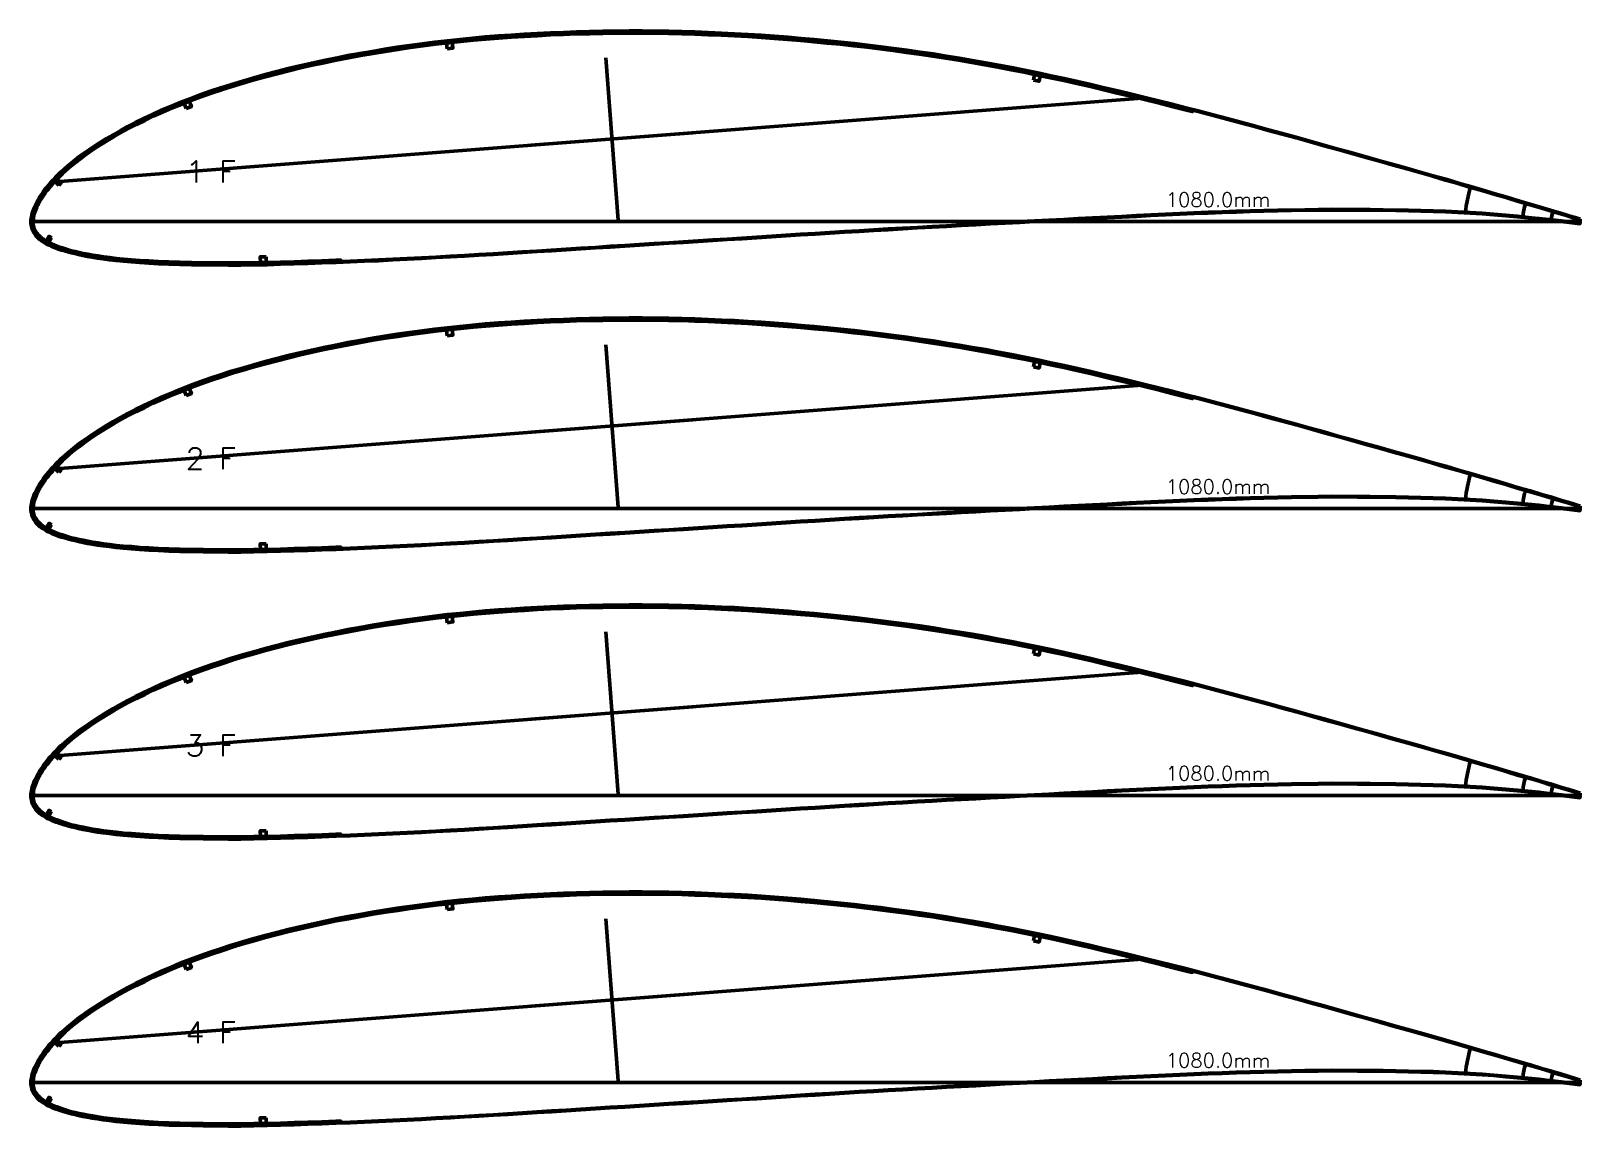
# Model space of a CAD drawing. Header units: metres. Extents: x -405 to 675, y -15418 to 133.
# Drawn here: x -405 to 675, y -630 to 133 of the extents above; entities that cross this region are included whole.
import ezdxf
from ezdxf.enums import TextEntityAlignment as Align

# ---------------------------------------------------------------- set-up
doc = ezdxf.new("R2010")
doc.units = ezdxf.units.M
for name, color, linetype, lineweight in [('FoilLayer', 7, 'Continuous', 50), ('RefFoilLayer', 7, 'Continuous', 50), ('StringerLayer', 7, 'Continuous', 50), ('SubLayer', 7, 'Continuous', 50), ('TextLayer', 7, 'Continuous', 50)]:
    doc.layers.add(name, color=color, linetype=linetype, lineweight=lineweight)
doc.styles.add('MSゴシック', font='romans')

msp = doc.modelspace()

# ---------------------------------------------------------------- linework, layer by layer
at = {"layer": 'FoilLayer'}
for points in [[(674.9, 1.2), (671.6, 2.2), (666.3, 3.9), (660.5, 5.6), (654.2, 7.5), (647.4, 9.6), (640, 11.7), (632.2, 14), (624.1, 16.5), (615.7, 18.9), (607.2, 21.4), (598.7, 23.8), (590.1, 26.4), (581.3, 28.9), (572.4, 31.5), (563.4, 34.1), (554.2, 36.6), (544.8, 39.3), (535.3, 42), (525.7, 44.7), (516, 47.4), (506.2, 50.1), (496.5, 52.8), (486.8, 55.5), (477, 58.2), (467.3, 60.9), (457.6, 63.5), (448, 66.2), (438.4, 68.8), (428.8, 71.3), (419.2, 73.9), (409.6, 76.4), (404.9, 77.6), (404.6, 76.6), (399.8, 77.8), (390.3, 80.2), (380.8, 82.6), (371.3, 85), (361.9, 87.3), (352.4, 89.5), (342.9, 91.8), (333.6, 94), (324.2, 96.1), (315, 98.2), (305.8, 100.2), (296.6, 102.1), (287.5, 104), (278.3, 105.8), (269.2, 107.5), (260.1, 109.2), (251, 110.8), (241.9, 112.4), (232.8, 113.8), (223.7, 115.3), (214.5, 116.6), (205.4, 117.9), (196.2, 119.2), (187.1, 120.3), (177.9, 121.4), (168.7, 122.5), (159.5, 123.5), (150.2, 124.4), (141, 125.3), (131.7, 126.1), (122.5, 126.9), (113.2, 127.6), (104, 128.3), (94.7, 128.9), (85.5, 129.4), (76.3, 129.8), (67.1, 130.2), (57.9, 130.6), (48.7, 130.9), (39.5, 131.1), (30.4, 131.2), (21.2, 131.3), (12, 131.3), (2.9, 131.2), (-6.3, 131.1), (-15.4, 130.9), (-24.6, 130.7), (-33.7, 130.3), (-42.8, 130), (-51.9, 129.5), (-61, 129), (-70, 128.4), (-79, 127.8), (-87.9, 127.1), (-96.8, 126.3), (-105.6, 125.4), (-114.4, 124.5), (-123.2, 123.5), (-131.9, 122.4), (-140.6, 121.2), (-149.3, 119.9), (-158, 118.6), (-166.6, 117.2), (-175.2, 115.7), (-183.7, 114.1), (-192.2, 112.5), (-200.5, 110.7), (-208.9, 108.9), (-217.1, 107.1), (-225.3, 105.1), (-233.4, 103), (-241.4, 100.9), (-249.3, 98.7), (-257.1, 96.5), (-264.7, 94.2), (-272.2, 91.8), (-279.4, 89.4), (-286.6, 86.9), (-293.5, 84.3), (-300.4, 81.6), (-307, 78.9), (-313.4, 76.1), (-319.7, 73.3), (-325.7, 70.4), (-331.5, 67.6), (-337, 64.8), (-342.2, 62), (-347.1, 59.2), (-351.7, 56.5), (-355.9, 53.9), (-360, 51.3), (-363.7, 48.8), (-367.1, 46.4), (-370.3, 44), (-373.3, 41.7), (-376, 39.6), (-378.6, 37.4), (-380.9, 35.4), (-383, 33.4), (-385, 31.5), (-386.8, 29.7), (-388.5, 27.9), (-390.1, 26.1), (-391.5, 24.5), (-392.9, 22.8), (-394.1, 21.3), (-395.2, 19.7), (-396.3, 18.2), (-397.2, 16.8), (-398.1, 15.4), (-398.9, 14), (-399.7, 12.7), (-400.3, 11.4), (-400.9, 10.1), (-401.5, 8.9), (-401.9, 7.6), (-402.4, 6.5), (-402.7, 5.4), (-403, 4.2), (-403.2, 3.1), (-403.3, 2), (-403.5, 1), (-403.5, -0.1), (-403.5, -1), (-403.4, -2), (-403.3, -3), (-403, -4), (-402.7, -5), (-402.3, -5.9), (-401.8, -6.9), (-401.2, -7.8), (-400.5, -8.7), (-399.7, -9.6), (-398.8, -10.5), (-397.9, -11.3), (-396.8, -12.1), (-395.7, -12.9), (-394.5, -13.7), (-393.2, -14.4), (-391.8, -15.1), (-390.3, -15.8), (-388.7, -16.5), (-387, -17.1), (-385.2, -17.8), (-383.2, -18.4), (-381.2, -19.1), (-379, -19.7), (-376.7, -20.4), (-374.2, -21), (-371.5, -21.6), (-368.5, -22.2), (-365.4, -22.8), (-362, -23.4), (-358.4, -24), (-354.4, -24.6), (-350.2, -25.2), (-345.5, -25.7), (-340.5, -26.2), (-335, -26.6), (-329.1, -27.1), (-322.8, -27.5), (-316, -27.9), (-308.8, -28.2), (-301.2, -28.4), (-293.2, -28.6), (-284.9, -28.7), (-276.3, -28.8), (-267.6, -28.9), (-258.7, -28.9), (-249.7, -28.7), (-240.5, -28.6), (-231.1, -28.3), (-221.6, -28), (-212, -27.7), (-202.2, -27.4), (-192.4, -27), (-189.1, -26.9), (-189, -27.9), (-182.4, -27.7), (-172.5, -27.2), (-162.6, -26.8), (-152.7, -26.3), (-142.8, -25.8), (-132.8, -25.3), (-122.7, -24.8), (-112.7, -24.2), (-102.7, -23.7), (-92.7, -23.1), (-82.7, -22.5), (-72.6, -21.8), (-62.4, -21.2), (-52.3, -20.6), (-42.1, -19.9), (-31.9, -19.3), (-21.7, -18.6), (-11.5, -18), (-1.3, -17.3), (9, -16.7), (19.2, -16.1), (29.4, -15.4), (39.6, -14.8), (49.8, -14.1), (60.1, -13.5), (70.3, -12.8), (80.5, -12.2), (90.7, -11.6), (101, -10.9), (111.2, -10.3), (121.4, -9.6), (131.6, -8.9), (141.8, -8.3), (152, -7.7), (162.2, -7), (172.4, -6.4), (182.5, -5.8), (192.7, -5.2), (202.8, -4.6), (213, -4.1), (223.2, -3.5), (233.4, -2.9), (243.6, -2.4), (253.8, -1.8), (264, -1.3), (274.2, -0.7), (284.4, -0.1), (294.6, 0.4), (304.8, 1), (315, 1.5), (325.2, 2), (335.3, 2.6), (345.4, 3.1), (355.6, 3.6), (365.7, 4.1), (375.8, 4.6), (385.9, 5.1), (395.9, 5.5), (405.8, 6), (415.7, 6.4), (425.6, 6.7), (435.3, 7.1), (445, 7.4), (454.6, 7.7), (464.2, 7.9), (473.8, 8), (483.2, 8.2), (492.5, 8.4), (501.6, 8.5), (510.7, 8.4), (519.8, 8.4), (528.8, 8.3), (537.7, 8.2), (546.5, 8), (555.4, 7.8), (564.1, 7.7), (572.7, 7.5), (581.3, 7.1), (589.9, 6.7), (598.5, 6.2), (606.8, 5.8), (615, 5.1), (623.2, 4.4), (631.2, 3.7), (638.9, 2.9), (646.3, 2.2), (653.3, 1.4), (659.8, 0.7), (665.9, 0), (671.5, -0.7), (675, -1.2)], [(674.9, -198.8), (671.6, -197.8), (666.3, -196.1), (660.5, -194.4), (654.2, -192.5), (647.4, -190.4), (640, -188.3), (632.2, -186), (624.1, -183.5), (615.7, -181.1), (607.2, -178.6), (598.7, -176.2), (590.1, -173.6), (581.3, -171.1), (572.4, -168.5), (563.4, -165.9), (554.2, -163.4), (544.8, -160.7), (535.3, -158), (525.7, -155.3), (516, -152.6), (506.2, -149.9), (496.5, -147.2), (486.8, -144.5), (477, -141.8), (467.3, -139.1), (457.6, -136.5), (448, -133.8), (438.4, -131.2), (428.8, -128.7), (419.2, -126.1), (409.6, -123.6), (404.9, -122.4), (404.6, -123.4), (399.8, -122.2), (390.3, -119.8), (380.8, -117.4), (371.3, -115), (361.9, -112.7), (352.4, -110.5), (342.9, -108.2), (333.6, -106), (324.2, -103.9), (315, -101.8), (305.8, -99.8), (296.6, -97.9), (287.5, -96), (278.3, -94.2), (269.2, -92.5), (260.1, -90.8), (251, -89.2), (241.9, -87.6), (232.8, -86.2), (223.7, -84.7), (214.5, -83.4), (205.4, -82.1), (196.2, -80.8), (187.1, -79.7), (177.9, -78.6), (168.7, -77.5), (159.5, -76.5), (150.2, -75.6), (141, -74.7), (131.7, -73.9), (122.5, -73.1), (113.2, -72.4), (104, -71.7), (94.7, -71.1), (85.5, -70.6), (76.3, -70.2), (67.1, -69.8), (57.9, -69.4), (48.7, -69.1), (39.5, -68.9), (30.4, -68.8), (21.2, -68.7), (12, -68.7), (2.9, -68.8), (-6.3, -68.9), (-15.4, -69.1), (-24.6, -69.3), (-33.7, -69.7), (-42.8, -70), (-51.9, -70.5), (-61, -71), (-70, -71.6), (-79, -72.2), (-87.9, -72.9), (-96.8, -73.7), (-105.6, -74.6), (-114.4, -75.5), (-123.2, -76.5), (-131.9, -77.6), (-140.6, -78.8), (-149.3, -80.1), (-158, -81.4), (-166.6, -82.8), (-175.2, -84.3), (-183.7, -85.9), (-192.2, -87.5), (-200.5, -89.3), (-208.9, -91.1), (-217.1, -92.9), (-225.3, -94.9), (-233.4, -97), (-241.4, -99.1), (-249.3, -101.3), (-257.1, -103.5), (-264.7, -105.8), (-272.2, -108.2), (-279.4, -110.6), (-286.6, -113.1), (-293.5, -115.7), (-300.4, -118.4), (-307, -121.1), (-313.4, -123.9), (-319.7, -126.7), (-325.7, -129.6), (-331.5, -132.4), (-337, -135.2), (-342.2, -138), (-347.1, -140.8), (-351.7, -143.5), (-355.9, -146.1), (-360, -148.7), (-363.7, -151.2), (-367.1, -153.6), (-370.3, -156), (-373.3, -158.3), (-376, -160.4), (-378.6, -162.6), (-380.9, -164.6), (-383, -166.6), (-385, -168.5), (-386.8, -170.3), (-388.5, -172.1), (-390.1, -173.9), (-391.5, -175.5), (-392.9, -177.2), (-394.1, -178.7), (-395.2, -180.3), (-396.3, -181.8), (-397.2, -183.2), (-398.1, -184.6), (-398.9, -186), (-399.7, -187.3), (-400.3, -188.6), (-400.9, -189.9), (-401.5, -191.1), (-401.9, -192.4), (-402.4, -193.5), (-402.7, -194.6), (-403, -195.8), (-403.2, -196.9), (-403.3, -198), (-403.5, -199), (-403.5, -200.1), (-403.5, -201), (-403.4, -202), (-403.3, -203), (-403, -204), (-402.7, -205), (-402.3, -205.9), (-401.8, -206.9), (-401.2, -207.8), (-400.5, -208.7), (-399.7, -209.6), (-398.8, -210.5), (-397.9, -211.3), (-396.8, -212.1), (-395.7, -212.9), (-394.5, -213.7), (-393.2, -214.4), (-391.8, -215.1), (-390.3, -215.8), (-388.7, -216.5), (-387, -217.1), (-385.2, -217.8), (-383.2, -218.4), (-381.2, -219.1), (-379, -219.7), (-376.7, -220.4), (-374.2, -221), (-371.5, -221.6), (-368.5, -222.2), (-365.4, -222.8), (-362, -223.4), (-358.4, -224), (-354.4, -224.6), (-350.2, -225.2), (-345.5, -225.7), (-340.5, -226.2), (-335, -226.6), (-329.1, -227.1), (-322.8, -227.5), (-316, -227.9), (-308.8, -228.2), (-301.2, -228.4), (-293.2, -228.6), (-284.9, -228.7), (-276.3, -228.8), (-267.6, -228.9), (-258.7, -228.9), (-249.7, -228.7), (-240.5, -228.6), (-231.1, -228.3), (-221.6, -228), (-212, -227.7), (-202.2, -227.4), (-192.4, -227), (-189.1, -226.9), (-189, -227.9), (-182.4, -227.7), (-172.5, -227.2), (-162.6, -226.8), (-152.7, -226.3), (-142.8, -225.8), (-132.8, -225.3), (-122.7, -224.8), (-112.7, -224.2), (-102.7, -223.7), (-92.7, -223.1), (-82.7, -222.5), (-72.6, -221.8), (-62.4, -221.2), (-52.3, -220.6), (-42.1, -219.9), (-31.9, -219.3), (-21.7, -218.6), (-11.5, -218), (-1.3, -217.3), (9, -216.7), (19.2, -216.1), (29.4, -215.4), (39.6, -214.8), (49.8, -214.1), (60.1, -213.5), (70.3, -212.8), (80.5, -212.2), (90.7, -211.6), (101, -210.9), (111.2, -210.3), (121.4, -209.6), (131.6, -208.9), (141.8, -208.3), (152, -207.7), (162.2, -207), (172.4, -206.4), (182.5, -205.8), (192.7, -205.2), (202.8, -204.6), (213, -204.1), (223.2, -203.5), (233.4, -202.9), (243.6, -202.4), (253.8, -201.8), (264, -201.3), (274.2, -200.7), (284.4, -200.1), (294.6, -199.6), (304.8, -199), (315, -198.5), (325.2, -198), (335.3, -197.4), (345.4, -196.9), (355.6, -196.4), (365.7, -195.9), (375.8, -195.4), (385.9, -194.9), (395.9, -194.5), (405.8, -194), (415.7, -193.6), (425.6, -193.3), (435.3, -192.9), (445, -192.6), (454.6, -192.3), (464.2, -192.1), (473.8, -192), (483.2, -191.8), (492.5, -191.6), (501.6, -191.5), (510.7, -191.6), (519.8, -191.6), (528.8, -191.7), (537.7, -191.8), (546.5, -192), (555.4, -192.2), (564.1, -192.3), (572.7, -192.5), (581.3, -192.9), (589.9, -193.3), (598.5, -193.8), (606.8, -194.2), (615, -194.9), (623.2, -195.6), (631.2, -196.3), (638.9, -197.1), (646.3, -197.8), (653.3, -198.6), (659.8, -199.3), (665.9, -200), (671.5, -200.7), (675, -201.2)], [(674.9, -398.8), (671.6, -397.8), (666.3, -396.1), (660.5, -394.4), (654.2, -392.5), (647.4, -390.4), (640, -388.3), (632.2, -386), (624.1, -383.5), (615.7, -381.1), (607.2, -378.6), (598.7, -376.2), (590.1, -373.6), (581.3, -371.1), (572.4, -368.5), (563.4, -365.9), (554.2, -363.4), (544.8, -360.7), (535.3, -358), (525.7, -355.3), (516, -352.6), (506.2, -349.9), (496.5, -347.2), (486.8, -344.5), (477, -341.8), (467.3, -339.1), (457.6, -336.5), (448, -333.8), (438.4, -331.2), (428.8, -328.7), (419.2, -326.1), (409.6, -323.6), (404.9, -322.4), (404.6, -323.4), (399.8, -322.2), (390.3, -319.8), (380.8, -317.4), (371.3, -315), (361.9, -312.7), (352.4, -310.5), (342.9, -308.2), (333.6, -306), (324.2, -303.9), (315, -301.8), (305.8, -299.8), (296.6, -297.9), (287.5, -296), (278.3, -294.2), (269.2, -292.5), (260.1, -290.8), (251, -289.2), (241.9, -287.6), (232.8, -286.2), (223.7, -284.7), (214.5, -283.4), (205.4, -282.1), (196.2, -280.8), (187.1, -279.7), (177.9, -278.6), (168.7, -277.5), (159.5, -276.5), (150.2, -275.6), (141, -274.7), (131.7, -273.9), (122.5, -273.1), (113.2, -272.4), (104, -271.7), (94.7, -271.1), (85.5, -270.6), (76.3, -270.2), (67.1, -269.8), (57.9, -269.4), (48.7, -269.1), (39.5, -268.9), (30.4, -268.8), (21.2, -268.7), (12, -268.7), (2.9, -268.8), (-6.3, -268.9), (-15.4, -269.1), (-24.6, -269.3), (-33.7, -269.7), (-42.8, -270), (-51.9, -270.5), (-61, -271), (-70, -271.6), (-79, -272.2), (-87.9, -272.9), (-96.8, -273.7), (-105.6, -274.6), (-114.4, -275.5), (-123.2, -276.5), (-131.9, -277.6), (-140.6, -278.8), (-149.3, -280.1), (-158, -281.4), (-166.6, -282.8), (-175.2, -284.3), (-183.7, -285.9), (-192.2, -287.5), (-200.5, -289.3), (-208.9, -291.1), (-217.1, -292.9), (-225.3, -294.9), (-233.4, -297), (-241.4, -299.1), (-249.3, -301.3), (-257.1, -303.5), (-264.7, -305.8), (-272.2, -308.2), (-279.4, -310.6), (-286.6, -313.1), (-293.5, -315.7), (-300.4, -318.4), (-307, -321.1), (-313.4, -323.9), (-319.7, -326.7), (-325.7, -329.6), (-331.5, -332.4), (-337, -335.2), (-342.2, -338), (-347.1, -340.8), (-351.7, -343.5), (-355.9, -346.1), (-360, -348.7), (-363.7, -351.2), (-367.1, -353.6), (-370.3, -356), (-373.3, -358.3), (-376, -360.4), (-378.6, -362.6), (-380.9, -364.6), (-383, -366.6), (-385, -368.5), (-386.8, -370.3), (-388.5, -372.1), (-390.1, -373.9), (-391.5, -375.5), (-392.9, -377.2), (-394.1, -378.7), (-395.2, -380.3), (-396.3, -381.8), (-397.2, -383.2), (-398.1, -384.6), (-398.9, -386), (-399.7, -387.3), (-400.3, -388.6), (-400.9, -389.9), (-401.5, -391.1), (-401.9, -392.4), (-402.4, -393.5), (-402.7, -394.6), (-403, -395.8), (-403.2, -396.9), (-403.3, -398), (-403.5, -399), (-403.5, -400.1), (-403.5, -401), (-403.4, -402), (-403.3, -403), (-403, -404), (-402.7, -405), (-402.3, -405.9), (-401.8, -406.9), (-401.2, -407.8), (-400.5, -408.7), (-399.7, -409.6), (-398.8, -410.5), (-397.9, -411.3), (-396.8, -412.1), (-395.7, -412.9), (-394.5, -413.7), (-393.2, -414.4), (-391.8, -415.1), (-390.3, -415.8), (-388.7, -416.5), (-387, -417.1), (-385.2, -417.8), (-383.2, -418.4), (-381.2, -419.1), (-379, -419.7), (-376.7, -420.4), (-374.2, -421), (-371.5, -421.6), (-368.5, -422.2), (-365.4, -422.8), (-362, -423.4), (-358.4, -424), (-354.4, -424.6), (-350.2, -425.2), (-345.5, -425.7), (-340.5, -426.2), (-335, -426.6), (-329.1, -427.1), (-322.8, -427.5), (-316, -427.9), (-308.8, -428.2), (-301.2, -428.4), (-293.2, -428.6), (-284.9, -428.7), (-276.3, -428.8), (-267.6, -428.9), (-258.7, -428.9), (-249.7, -428.7), (-240.5, -428.6), (-231.1, -428.3), (-221.6, -428), (-212, -427.7), (-202.2, -427.4), (-192.4, -427), (-189.1, -426.9), (-189, -427.9), (-182.4, -427.7), (-172.5, -427.2), (-162.6, -426.8), (-152.7, -426.3), (-142.8, -425.8), (-132.8, -425.3), (-122.7, -424.8), (-112.7, -424.2), (-102.7, -423.7), (-92.7, -423.1), (-82.7, -422.5), (-72.6, -421.8), (-62.4, -421.2), (-52.3, -420.6), (-42.1, -419.9), (-31.9, -419.3), (-21.7, -418.6), (-11.5, -418), (-1.3, -417.3), (9, -416.7), (19.2, -416.1), (29.4, -415.4), (39.6, -414.8), (49.8, -414.1), (60.1, -413.5), (70.3, -412.8), (80.5, -412.2), (90.7, -411.6), (101, -410.9), (111.2, -410.3), (121.4, -409.6), (131.6, -408.9), (141.8, -408.3), (152, -407.7), (162.2, -407), (172.4, -406.4), (182.5, -405.8), (192.7, -405.2), (202.8, -404.6), (213, -404.1), (223.2, -403.5), (233.4, -402.9), (243.6, -402.4), (253.8, -401.8), (264, -401.3), (274.2, -400.7), (284.4, -400.1), (294.6, -399.6), (304.8, -399), (315, -398.5), (325.2, -398), (335.3, -397.4), (345.4, -396.9), (355.6, -396.4), (365.7, -395.9), (375.8, -395.4), (385.9, -394.9), (395.9, -394.5), (405.8, -394), (415.7, -393.6), (425.6, -393.3), (435.3, -392.9), (445, -392.6), (454.6, -392.3), (464.2, -392.1), (473.8, -392), (483.2, -391.8), (492.5, -391.6), (501.6, -391.5), (510.7, -391.6), (519.8, -391.6), (528.8, -391.7), (537.7, -391.8), (546.5, -392), (555.4, -392.2), (564.1, -392.3), (572.7, -392.5), (581.3, -392.9), (589.9, -393.3), (598.5, -393.8), (606.8, -394.2), (615, -394.9), (623.2, -395.6), (631.2, -396.3), (638.9, -397.1), (646.3, -397.8), (653.3, -398.6), (659.8, -399.3), (665.9, -400), (671.5, -400.7), (675, -401.2)], [(674.9, -598.8), (671.6, -597.8), (666.3, -596.1), (660.5, -594.4), (654.2, -592.5), (647.4, -590.4), (640, -588.3), (632.2, -586), (624.1, -583.5), (615.7, -581.1), (607.2, -578.6), (598.7, -576.2), (590.1, -573.6), (581.3, -571.1), (572.4, -568.5), (563.4, -565.9), (554.2, -563.4), (544.8, -560.7), (535.3, -558), (525.7, -555.3), (516, -552.6), (506.2, -549.9), (496.5, -547.2), (486.8, -544.5), (477, -541.8), (467.3, -539.1), (457.6, -536.5), (448, -533.8), (438.4, -531.2), (428.8, -528.7), (419.2, -526.1), (409.6, -523.6), (404.9, -522.4), (404.6, -523.4), (399.8, -522.2), (390.3, -519.8), (380.8, -517.4), (371.3, -515), (361.9, -512.7), (352.4, -510.5), (342.9, -508.2), (333.6, -506), (324.2, -503.9), (315, -501.8), (305.8, -499.8), (296.6, -497.9), (287.5, -496), (278.3, -494.2), (269.2, -492.5), (260.1, -490.8), (251, -489.2), (241.9, -487.6), (232.8, -486.2), (223.7, -484.7), (214.5, -483.4), (205.4, -482.1), (196.2, -480.8), (187.1, -479.7), (177.9, -478.6), (168.7, -477.5), (159.5, -476.5), (150.2, -475.6), (141, -474.7), (131.7, -473.9), (122.5, -473.1), (113.2, -472.4), (104, -471.7), (94.7, -471.1), (85.5, -470.6), (76.3, -470.2), (67.1, -469.8), (57.9, -469.4), (48.7, -469.1), (39.5, -468.9), (30.4, -468.8), (21.2, -468.7), (12, -468.7), (2.9, -468.8), (-6.3, -468.9), (-15.4, -469.1), (-24.6, -469.3), (-33.7, -469.7), (-42.8, -470), (-51.9, -470.5), (-61, -471), (-70, -471.6), (-79, -472.2), (-87.9, -472.9), (-96.8, -473.7), (-105.6, -474.6), (-114.4, -475.5), (-123.2, -476.5), (-131.9, -477.6), (-140.6, -478.8), (-149.3, -480.1), (-158, -481.4), (-166.6, -482.8), (-175.2, -484.3), (-183.7, -485.9), (-192.2, -487.5), (-200.5, -489.3), (-208.9, -491.1), (-217.1, -492.9), (-225.3, -494.9), (-233.4, -497), (-241.4, -499.1), (-249.3, -501.3), (-257.1, -503.5), (-264.7, -505.8), (-272.2, -508.2), (-279.4, -510.6), (-286.6, -513.1), (-293.5, -515.7), (-300.4, -518.4), (-307, -521.1), (-313.4, -523.9), (-319.7, -526.7), (-325.7, -529.6), (-331.5, -532.4), (-337, -535.2), (-342.2, -538), (-347.1, -540.8), (-351.7, -543.5), (-355.9, -546.1), (-360, -548.7), (-363.7, -551.2), (-367.1, -553.6), (-370.3, -556), (-373.3, -558.3), (-376, -560.4), (-378.6, -562.6), (-380.9, -564.6), (-383, -566.6), (-385, -568.5), (-386.8, -570.3), (-388.5, -572.1), (-390.1, -573.9), (-391.5, -575.5), (-392.9, -577.2), (-394.1, -578.7), (-395.2, -580.3), (-396.3, -581.8), (-397.2, -583.2), (-398.1, -584.6), (-398.9, -586), (-399.7, -587.3), (-400.3, -588.6), (-400.9, -589.9), (-401.5, -591.1), (-401.9, -592.4), (-402.4, -593.5), (-402.7, -594.6), (-403, -595.8), (-403.2, -596.9), (-403.3, -598), (-403.5, -599), (-403.5, -600.1), (-403.5, -601), (-403.4, -602), (-403.3, -603), (-403, -604), (-402.7, -605), (-402.3, -605.9), (-401.8, -606.9), (-401.2, -607.8), (-400.5, -608.7), (-399.7, -609.6), (-398.8, -610.5), (-397.9, -611.3), (-396.8, -612.1), (-395.7, -612.9), (-394.5, -613.7), (-393.2, -614.4), (-391.8, -615.1), (-390.3, -615.8), (-388.7, -616.5), (-387, -617.1), (-385.2, -617.8), (-383.2, -618.4), (-381.2, -619.1), (-379, -619.7), (-376.7, -620.4), (-374.2, -621), (-371.5, -621.6), (-368.5, -622.2), (-365.4, -622.8), (-362, -623.4), (-358.4, -624), (-354.4, -624.6), (-350.2, -625.2), (-345.5, -625.7), (-340.5, -626.2), (-335, -626.6), (-329.1, -627.1), (-322.8, -627.5), (-316, -627.9), (-308.8, -628.2), (-301.2, -628.4), (-293.2, -628.6), (-284.9, -628.7), (-276.3, -628.8), (-267.6, -628.9), (-258.7, -628.9), (-249.7, -628.7), (-240.5, -628.6), (-231.1, -628.3), (-221.6, -628), (-212, -627.7), (-202.2, -627.4), (-192.4, -627), (-189.1, -626.9), (-189, -627.9), (-182.4, -627.7), (-172.5, -627.2), (-162.6, -626.8), (-152.7, -626.3), (-142.8, -625.8), (-132.8, -625.3), (-122.7, -624.8), (-112.7, -624.2), (-102.7, -623.7), (-92.7, -623.1), (-82.7, -622.5), (-72.6, -621.8), (-62.4, -621.2), (-52.3, -620.6), (-42.1, -619.9), (-31.9, -619.3), (-21.7, -618.6), (-11.5, -618), (-1.3, -617.3), (9, -616.7), (19.2, -616.1), (29.4, -615.4), (39.6, -614.8), (49.8, -614.1), (60.1, -613.5), (70.3, -612.8), (80.5, -612.2), (90.7, -611.6), (101, -610.9), (111.2, -610.3), (121.4, -609.6), (131.6, -608.9), (141.8, -608.3), (152, -607.7), (162.2, -607), (172.4, -606.4), (182.5, -605.8), (192.7, -605.2), (202.8, -604.6), (213, -604.1), (223.2, -603.5), (233.4, -602.9), (243.6, -602.4), (253.8, -601.8), (264, -601.3), (274.2, -600.7), (284.4, -600.1), (294.6, -599.6), (304.8, -599), (315, -598.5), (325.2, -598), (335.3, -597.4), (345.4, -596.9), (355.6, -596.4), (365.7, -595.9), (375.8, -595.4), (385.9, -594.9), (395.9, -594.5), (405.8, -594), (415.7, -593.6), (425.6, -593.3), (435.3, -592.9), (445, -592.6), (454.6, -592.3), (464.2, -592.1), (473.8, -592), (483.2, -591.8), (492.5, -591.6), (501.6, -591.5), (510.7, -591.6), (519.8, -591.6), (528.8, -591.7), (537.7, -591.8), (546.5, -592), (555.4, -592.2), (564.1, -592.3), (572.7, -592.5), (581.3, -592.9), (589.9, -593.3), (598.5, -593.8), (606.8, -594.2), (615, -594.9), (623.2, -595.6), (631.2, -596.3), (638.9, -597.1), (646.3, -597.8), (653.3, -598.6), (659.8, -599.3), (665.9, -600), (671.5, -600.7), (675, -601.2)]]:
    msp.add_lwpolyline(points, close=True, dxfattribs=at)
at = {"layer": 'RefFoilLayer'}
for points in [[(675, 1.6), (671.7, 2.7), (666.4, 4.3), (660.6, 6.1), (654.4, 8), (647.5, 10), (640.2, 12.2), (632.4, 14.5), (624.2, 16.9), (615.8, 19.4), (607.4, 21.8), (598.8, 24.3), (590.2, 26.8), (581.4, 29.4), (572.5, 31.9), (563.5, 34.5), (554.3, 37.1), (544.9, 39.7), (535.4, 42.4), (525.8, 45.1), (516.1, 47.8), (506.4, 50.5), (496.6, 53.3), (486.9, 56), (477.2, 58.7), (467.5, 61.3), (457.8, 64), (448.1, 66.6), (438.5, 69.2), (428.9, 71.8), (419.3, 74.3), (409.7, 76.8), (400.2, 79.3), (390.7, 81.7), (381.2, 84.1), (371.7, 86.4), (362.2, 88.7), (352.7, 91), (343.3, 93.2), (333.9, 95.4), (324.6, 97.6), (315.3, 99.6), (306.1, 101.6), (296.9, 103.6), (287.8, 105.5), (278.6, 107.3), (269.5, 109), (260.4, 110.7), (251.3, 112.3), (242.1, 113.8), (233, 115.3), (223.9, 116.8), (214.8, 118.1), (205.6, 119.4), (196.4, 120.6), (187.3, 121.8), (178.1, 122.9), (168.9, 124), (159.6, 125), (150.4, 125.9), (141.1, 126.8), (131.8, 127.6), (122.6, 128.4), (113.3, 129.1), (104.1, 129.8), (94.8, 130.4), (85.6, 130.9), (76.4, 131.3), (67.1, 131.7), (57.9, 132.1), (48.7, 132.4), (39.6, 132.6), (30.4, 132.7), (21.2, 132.8), (12, 132.8), (2.9, 132.7), (-6.3, 132.6), (-15.5, 132.4), (-24.6, 132.2), (-33.8, 131.8), (-42.9, 131.5), (-52, 131), (-61.1, 130.5), (-70.1, 129.9), (-79.1, 129.3), (-88.1, 128.6), (-97, 127.8), (-105.8, 126.9), (-114.6, 126), (-123.4, 124.9), (-132.1, 123.8), (-140.9, 122.7), (-149.6, 121.4), (-158.2, 120.1), (-166.9, 118.6), (-175.5, 117.1), (-184, 115.6), (-192.5, 113.9), (-200.9, 112.2), (-209.2, 110.4), (-217.5, 108.5), (-225.6, 106.6), (-233.7, 104.5), (-241.8, 102.4), (-249.7, 100.2), (-257.5, 97.9), (-265.2, 95.6), (-272.6, 93.2), (-279.9, 90.8), (-287.1, 88.3), (-294.1, 85.6), (-300.9, 83), (-307.6, 80.2), (-314.1, 77.5), (-320.3, 74.6), (-326.3, 71.8), (-332.1, 68.9), (-337.7, 66.1), (-342.9, 63.3), (-347.8, 60.5), (-352.4, 57.8), (-356.8, 55.1), (-360.8, 52.5), (-364.5, 50), (-368, 47.6), (-371.3, 45.2), (-374.2, 42.9), (-377, 40.7), (-379.5, 38.6), (-381.9, 36.5), (-384.1, 34.5), (-386.1, 32.6), (-387.9, 30.7), (-389.6, 28.9), (-391.2, 27.1), (-392.7, 25.4), (-394, 23.8), (-395.3, 22.2), (-396.5, 20.6), (-397.5, 19.1), (-398.5, 17.6), (-399.4, 16.1), (-400.2, 14.7), (-401, 13.4), (-401.7, 12), (-402.3, 10.7), (-402.9, 9.4), (-403.3, 8.2), (-403.8, 6.9), (-404.2, 5.7), (-404.4, 4.5), (-404.7, 3.3), (-404.8, 2.2), (-405, 1), (-405, -0.1), (-405, -1.2), (-404.9, -2.3), (-404.7, -3.4), (-404.4, -4.5), (-404.1, -5.6), (-403.6, -6.6), (-403, -7.7), (-402.4, -8.7), (-401.6, -9.7), (-400.8, -10.7), (-399.8, -11.6), (-398.8, -12.5), (-397.7, -13.4), (-396.5, -14.2), (-395.2, -15), (-393.9, -15.8), (-392.4, -16.5), (-390.9, -17.2), (-389.2, -17.9), (-387.5, -18.6), (-385.7, -19.2), (-383.7, -19.9), (-381.6, -20.5), (-379.4, -21.2), (-377, -21.8), (-374.5, -22.4), (-371.8, -23.1), (-368.8, -23.7), (-365.7, -24.3), (-362.3, -24.9), (-358.6, -25.5), (-354.6, -26.1), (-350.3, -26.6), (-345.7, -27.2), (-340.6, -27.7), (-335.2, -28.1), (-329.2, -28.6), (-322.9, -29), (-316.1, -29.4), (-308.9, -29.7), (-301.2, -29.9), (-293.2, -30.1), (-284.9, -30.2), (-276.3, -30.3), (-267.6, -30.4), (-258.7, -30.4), (-249.7, -30.2), (-240.4, -30.1), (-231.1, -29.8), (-221.5, -29.5), (-211.9, -29.2), (-202.1, -28.9), (-192.3, -28.5), (-182.4, -28.1), (-172.5, -27.7), (-162.6, -27.3), (-152.7, -26.8), (-142.7, -26.3), (-132.7, -25.8), (-122.7, -25.2), (-112.7, -24.7), (-102.7, -24.1), (-92.7, -23.5), (-82.6, -22.9), (-72.5, -22.3), (-62.4, -21.6), (-52.2, -21), (-42.1, -20.4), (-31.9, -19.7), (-21.7, -19.1), (-11.5, -18.4), (-1.2, -17.8), (9, -17.2), (19.2, -16.5), (29.4, -15.9), (39.6, -15.2), (49.9, -14.6), (60.1, -13.9), (70.3, -13.3), (80.5, -12.6), (90.8, -12), (101, -11.4), (111.2, -10.7), (121.4, -10.1), (131.6, -9.4), (141.8, -8.8), (152, -8.1), (162.2, -7.5), (172.4, -6.9), (182.6, -6.3), (192.7, -5.7), (202.9, -5.1), (213, -4.5), (223.2, -4), (233.4, -3.4), (243.6, -2.8), (253.8, -2.3), (264, -1.7), (274.2, -1.1), (284.4, -0.6), (294.6, 0), (304.8, 0.5), (315, 1.1), (325.2, 1.6), (335.3, 2.1), (345.4, 2.6), (355.6, 3.1), (365.7, 3.6), (375.8, 4.1), (385.9, 4.6), (395.9, 5.1), (405.9, 5.5), (415.8, 5.9), (425.6, 6.3), (435.4, 6.6), (445, 7), (454.6, 7.2), (464.2, 7.4), (473.8, 7.6), (483.2, 7.8), (492.5, 7.9), (501.6, 8), (510.7, 8), (519.8, 7.9), (528.8, 7.9), (537.7, 7.8), (546.5, 7.6), (555.4, 7.4), (564.1, 7.2), (572.7, 7), (581.2, 6.7), (589.9, 6.2), (598.5, 5.8), (606.8, 5.3), (615, 4.7), (623.2, 4), (631.2, 3.2), (638.9, 2.5), (646.3, 1.7), (653.2, 0.9), (659.8, 0.2), (665.9, -0.5), (671.5, -1.2), (674.9, -1.6)], [(675, -198.4), (671.7, -197.3), (666.4, -195.7), (660.6, -193.9), (654.4, -192), (647.5, -190), (640.2, -187.8), (632.4, -185.5), (624.2, -183.1), (615.8, -180.6), (607.4, -178.2), (598.8, -175.7), (590.2, -173.2), (581.4, -170.6), (572.5, -168.1), (563.5, -165.5), (554.3, -162.9), (544.9, -160.3), (535.4, -157.6), (525.8, -154.9), (516.1, -152.2), (506.4, -149.5), (496.6, -146.7), (486.9, -144), (477.2, -141.3), (467.5, -138.7), (457.8, -136), (448.1, -133.4), (438.5, -130.8), (428.9, -128.2), (419.3, -125.7), (409.7, -123.2), (400.2, -120.7), (390.7, -118.3), (381.2, -115.9), (371.7, -113.6), (362.2, -111.3), (352.7, -109), (343.3, -106.8), (333.9, -104.6), (324.6, -102.4), (315.3, -100.4), (306.1, -98.4), (296.9, -96.4), (287.8, -94.5), (278.6, -92.7), (269.5, -91), (260.4, -89.3), (251.3, -87.7), (242.1, -86.2), (233, -84.7), (223.9, -83.2), (214.8, -81.9), (205.6, -80.6), (196.4, -79.4), (187.3, -78.2), (178.1, -77.1), (168.9, -76), (159.6, -75), (150.4, -74.1), (141.1, -73.2), (131.8, -72.4), (122.6, -71.6), (113.3, -70.9), (104.1, -70.2), (94.8, -69.6), (85.6, -69.1), (76.4, -68.7), (67.1, -68.3), (57.9, -67.9), (48.7, -67.6), (39.6, -67.4), (30.4, -67.3), (21.2, -67.2), (12, -67.2), (2.9, -67.3), (-6.3, -67.4), (-15.5, -67.6), (-24.6, -67.8), (-33.8, -68.2), (-42.9, -68.5), (-52, -69), (-61.1, -69.5), (-70.1, -70.1), (-79.1, -70.7), (-88.1, -71.4), (-97, -72.2), (-105.8, -73.1), (-114.6, -74), (-123.4, -75.1), (-132.1, -76.2), (-140.9, -77.3), (-149.6, -78.6), (-158.2, -79.9), (-166.9, -81.4), (-175.5, -82.9), (-184, -84.4), (-192.5, -86.1), (-200.9, -87.8), (-209.2, -89.6), (-217.5, -91.5), (-225.6, -93.4), (-233.7, -95.5), (-241.8, -97.6), (-249.7, -99.8), (-257.5, -102.1), (-265.2, -104.4), (-272.6, -106.8), (-279.9, -109.2), (-287.1, -111.7), (-294.1, -114.4), (-300.9, -117), (-307.6, -119.8), (-314.1, -122.5), (-320.3, -125.4), (-326.3, -128.2), (-332.1, -131.1), (-337.7, -133.9), (-342.9, -136.7), (-347.8, -139.5), (-352.4, -142.2), (-356.8, -144.9), (-360.8, -147.5), (-364.5, -150), (-368, -152.4), (-371.3, -154.8), (-374.2, -157.1), (-377, -159.3), (-379.5, -161.4), (-381.9, -163.5), (-384.1, -165.5), (-386.1, -167.4), (-387.9, -169.3), (-389.6, -171.1), (-391.2, -172.9), (-392.7, -174.6), (-394, -176.2), (-395.3, -177.8), (-396.5, -179.4), (-397.5, -180.9), (-398.5, -182.4), (-399.4, -183.9), (-400.2, -185.3), (-401, -186.6), (-401.7, -188), (-402.3, -189.3), (-402.9, -190.6), (-403.3, -191.8), (-403.8, -193.1), (-404.2, -194.3), (-404.4, -195.5), (-404.7, -196.7), (-404.8, -197.8), (-405, -199), (-405, -200.1), (-405, -201.2), (-404.9, -202.3), (-404.7, -203.4), (-404.4, -204.5), (-404.1, -205.6), (-403.6, -206.6), (-403, -207.7), (-402.4, -208.7), (-401.6, -209.7), (-400.8, -210.7), (-399.8, -211.6), (-398.8, -212.5), (-397.7, -213.4), (-396.5, -214.2), (-395.2, -215), (-393.9, -215.8), (-392.4, -216.5), (-390.9, -217.2), (-389.2, -217.9), (-387.5, -218.6), (-385.7, -219.2), (-383.7, -219.9), (-381.6, -220.5), (-379.4, -221.2), (-377, -221.8), (-374.5, -222.4), (-371.8, -223.1), (-368.8, -223.7), (-365.7, -224.3), (-362.3, -224.9), (-358.6, -225.5), (-354.6, -226.1), (-350.3, -226.6), (-345.7, -227.2), (-340.6, -227.7), (-335.2, -228.1), (-329.2, -228.6), (-322.9, -229), (-316.1, -229.4), (-308.9, -229.7), (-301.2, -229.9), (-293.2, -230.1), (-284.9, -230.2), (-276.3, -230.3), (-267.6, -230.4), (-258.7, -230.4), (-249.7, -230.2), (-240.4, -230.1), (-231.1, -229.8), (-221.5, -229.5), (-211.9, -229.2), (-202.1, -228.9), (-192.3, -228.5), (-182.4, -228.1), (-172.5, -227.7), (-162.6, -227.3), (-152.7, -226.8), (-142.7, -226.3), (-132.7, -225.8), (-122.7, -225.2), (-112.7, -224.7), (-102.7, -224.1), (-92.7, -223.5), (-82.6, -222.9), (-72.5, -222.3), (-62.4, -221.6), (-52.2, -221), (-42.1, -220.4), (-31.9, -219.7), (-21.7, -219.1), (-11.5, -218.4), (-1.2, -217.8), (9, -217.2), (19.2, -216.5), (29.4, -215.9), (39.6, -215.2), (49.9, -214.6), (60.1, -213.9), (70.3, -213.3), (80.5, -212.6), (90.8, -212), (101, -211.4), (111.2, -210.7), (121.4, -210.1), (131.6, -209.4), (141.8, -208.8), (152, -208.1), (162.2, -207.5), (172.4, -206.9), (182.6, -206.3), (192.7, -205.7), (202.9, -205.1), (213, -204.5), (223.2, -204), (233.4, -203.4), (243.6, -202.8), (253.8, -202.3), (264, -201.7), (274.2, -201.1), (284.4, -200.6), (294.6, -200), (304.8, -199.5), (315, -198.9), (325.2, -198.4), (335.3, -197.9), (345.4, -197.4), (355.6, -196.9), (365.7, -196.4), (375.8, -195.9), (385.9, -195.4), (395.9, -194.9), (405.9, -194.5), (415.8, -194.1), (425.6, -193.7), (435.4, -193.4), (445, -193), (454.6, -192.8), (464.2, -192.6), (473.8, -192.4), (483.2, -192.2), (492.5, -192.1), (501.6, -192), (510.7, -192), (519.8, -192.1), (528.8, -192.1), (537.7, -192.2), (546.5, -192.4), (555.4, -192.6), (564.1, -192.8), (572.7, -193), (581.2, -193.3), (589.9, -193.8), (598.5, -194.2), (606.8, -194.7), (615, -195.3), (623.2, -196), (631.2, -196.8), (638.9, -197.5), (646.3, -198.3), (653.2, -199.1), (659.8, -199.8), (665.9, -200.5), (671.5, -201.2), (674.9, -201.6)], [(675, -398.4), (671.7, -397.3), (666.4, -395.7), (660.6, -393.9), (654.4, -392), (647.5, -390), (640.2, -387.8), (632.4, -385.5), (624.2, -383.1), (615.8, -380.6), (607.4, -378.2), (598.8, -375.7), (590.2, -373.2), (581.4, -370.6), (572.5, -368.1), (563.5, -365.5), (554.3, -362.9), (544.9, -360.3), (535.4, -357.6), (525.8, -354.9), (516.1, -352.2), (506.4, -349.5), (496.6, -346.7), (486.9, -344), (477.2, -341.3), (467.5, -338.7), (457.8, -336), (448.1, -333.4), (438.5, -330.8), (428.9, -328.2), (419.3, -325.7), (409.7, -323.2), (400.2, -320.7), (390.7, -318.3), (381.2, -315.9), (371.7, -313.6), (362.2, -311.3), (352.7, -309), (343.3, -306.8), (333.9, -304.6), (324.6, -302.4), (315.3, -300.4), (306.1, -298.4), (296.9, -296.4), (287.8, -294.5), (278.6, -292.7), (269.5, -291), (260.4, -289.3), (251.3, -287.7), (242.1, -286.2), (233, -284.7), (223.9, -283.2), (214.8, -281.9), (205.6, -280.6), (196.4, -279.4), (187.3, -278.2), (178.1, -277.1), (168.9, -276), (159.6, -275), (150.4, -274.1), (141.1, -273.2), (131.8, -272.4), (122.6, -271.6), (113.3, -270.9), (104.1, -270.2), (94.8, -269.6), (85.6, -269.1), (76.4, -268.7), (67.1, -268.3), (57.9, -267.9), (48.7, -267.6), (39.6, -267.4), (30.4, -267.3), (21.2, -267.2), (12, -267.2), (2.9, -267.3), (-6.3, -267.4), (-15.5, -267.6), (-24.6, -267.8), (-33.8, -268.2), (-42.9, -268.5), (-52, -269), (-61.1, -269.5), (-70.1, -270.1), (-79.1, -270.7), (-88.1, -271.4), (-97, -272.2), (-105.8, -273.1), (-114.6, -274), (-123.4, -275.1), (-132.1, -276.2), (-140.9, -277.3), (-149.6, -278.6), (-158.2, -279.9), (-166.9, -281.4), (-175.5, -282.9), (-184, -284.4), (-192.5, -286.1), (-200.9, -287.8), (-209.2, -289.6), (-217.5, -291.5), (-225.6, -293.4), (-233.7, -295.5), (-241.8, -297.6), (-249.7, -299.8), (-257.5, -302.1), (-265.2, -304.4), (-272.6, -306.8), (-279.9, -309.2), (-287.1, -311.7), (-294.1, -314.4), (-300.9, -317), (-307.6, -319.8), (-314.1, -322.5), (-320.3, -325.4), (-326.3, -328.2), (-332.1, -331.1), (-337.7, -333.9), (-342.9, -336.7), (-347.8, -339.5), (-352.4, -342.2), (-356.8, -344.9), (-360.8, -347.5), (-364.5, -350), (-368, -352.4), (-371.3, -354.8), (-374.2, -357.1), (-377, -359.3), (-379.5, -361.4), (-381.9, -363.5), (-384.1, -365.5), (-386.1, -367.4), (-387.9, -369.3), (-389.6, -371.1), (-391.2, -372.9), (-392.7, -374.6), (-394, -376.2), (-395.3, -377.8), (-396.5, -379.4), (-397.5, -380.9), (-398.5, -382.4), (-399.4, -383.9), (-400.2, -385.3), (-401, -386.6), (-401.7, -388), (-402.3, -389.3), (-402.9, -390.6), (-403.3, -391.8), (-403.8, -393.1), (-404.2, -394.3), (-404.4, -395.5), (-404.7, -396.7), (-404.8, -397.8), (-405, -399), (-405, -400.1), (-405, -401.2), (-404.9, -402.3), (-404.7, -403.4), (-404.4, -404.5), (-404.1, -405.6), (-403.6, -406.6), (-403, -407.7), (-402.4, -408.7), (-401.6, -409.7), (-400.8, -410.7), (-399.8, -411.6), (-398.8, -412.5), (-397.7, -413.4), (-396.5, -414.2), (-395.2, -415), (-393.9, -415.8), (-392.4, -416.5), (-390.9, -417.2), (-389.2, -417.9), (-387.5, -418.6), (-385.7, -419.2), (-383.7, -419.9), (-381.6, -420.5), (-379.4, -421.2), (-377, -421.8), (-374.5, -422.4), (-371.8, -423.1), (-368.8, -423.7), (-365.7, -424.3), (-362.3, -424.9), (-358.6, -425.5), (-354.6, -426.1), (-350.3, -426.6), (-345.7, -427.2), (-340.6, -427.7), (-335.2, -428.1), (-329.2, -428.6), (-322.9, -429), (-316.1, -429.4), (-308.9, -429.7), (-301.2, -429.9), (-293.2, -430.1), (-284.9, -430.2), (-276.3, -430.3), (-267.6, -430.4), (-258.7, -430.4), (-249.7, -430.2), (-240.4, -430.1), (-231.1, -429.8), (-221.5, -429.5), (-211.9, -429.2), (-202.1, -428.9), (-192.3, -428.5), (-182.4, -428.1), (-172.5, -427.7), (-162.6, -427.3), (-152.7, -426.8), (-142.7, -426.3), (-132.7, -425.8), (-122.7, -425.2), (-112.7, -424.7), (-102.7, -424.1), (-92.7, -423.5), (-82.6, -422.9), (-72.5, -422.3), (-62.4, -421.6), (-52.2, -421), (-42.1, -420.4), (-31.9, -419.7), (-21.7, -419.1), (-11.5, -418.4), (-1.2, -417.8), (9, -417.2), (19.2, -416.5), (29.4, -415.9), (39.6, -415.2), (49.9, -414.6), (60.1, -413.9), (70.3, -413.3), (80.5, -412.6), (90.8, -412), (101, -411.4), (111.2, -410.7), (121.4, -410.1), (131.6, -409.4), (141.8, -408.8), (152, -408.1), (162.2, -407.5), (172.4, -406.9), (182.6, -406.3), (192.7, -405.7), (202.9, -405.1), (213, -404.5), (223.2, -404), (233.4, -403.4), (243.6, -402.8), (253.8, -402.3), (264, -401.7), (274.2, -401.1), (284.4, -400.6), (294.6, -400), (304.8, -399.5), (315, -398.9), (325.2, -398.4), (335.3, -397.9), (345.4, -397.4), (355.6, -396.9), (365.7, -396.4), (375.8, -395.9), (385.9, -395.4), (395.9, -394.9), (405.9, -394.5), (415.8, -394.1), (425.6, -393.7), (435.4, -393.4), (445, -393), (454.6, -392.8), (464.2, -392.6), (473.8, -392.4), (483.2, -392.2), (492.5, -392.1), (501.6, -392), (510.7, -392), (519.8, -392.1), (528.8, -392.1), (537.7, -392.2), (546.5, -392.4), (555.4, -392.6), (564.1, -392.8), (572.7, -393), (581.2, -393.3), (589.9, -393.8), (598.5, -394.2), (606.8, -394.7), (615, -395.3), (623.2, -396), (631.2, -396.8), (638.9, -397.5), (646.3, -398.3), (653.2, -399.1), (659.8, -399.8), (665.9, -400.5), (671.5, -401.2), (674.9, -401.6)], [(675, -598.4), (671.7, -597.3), (666.4, -595.7), (660.6, -593.9), (654.4, -592), (647.5, -590), (640.2, -587.8), (632.4, -585.5), (624.2, -583.1), (615.8, -580.6), (607.4, -578.2), (598.8, -575.7), (590.2, -573.2), (581.4, -570.6), (572.5, -568.1), (563.5, -565.5), (554.3, -562.9), (544.9, -560.3), (535.4, -557.6), (525.8, -554.9), (516.1, -552.2), (506.4, -549.5), (496.6, -546.7), (486.9, -544), (477.2, -541.3), (467.5, -538.7), (457.8, -536), (448.1, -533.4), (438.5, -530.8), (428.9, -528.2), (419.3, -525.7), (409.7, -523.2), (400.2, -520.7), (390.7, -518.3), (381.2, -515.9), (371.7, -513.6), (362.2, -511.3), (352.7, -509), (343.3, -506.8), (333.9, -504.6), (324.6, -502.4), (315.3, -500.4), (306.1, -498.4), (296.9, -496.4), (287.8, -494.5), (278.6, -492.7), (269.5, -491), (260.4, -489.3), (251.3, -487.7), (242.1, -486.2), (233, -484.7), (223.9, -483.2), (214.8, -481.9), (205.6, -480.6), (196.4, -479.4), (187.3, -478.2), (178.1, -477.1), (168.9, -476), (159.6, -475), (150.4, -474.1), (141.1, -473.2), (131.8, -472.4), (122.6, -471.6), (113.3, -470.9), (104.1, -470.2), (94.8, -469.6), (85.6, -469.1), (76.4, -468.7), (67.1, -468.3), (57.9, -467.9), (48.7, -467.6), (39.6, -467.4), (30.4, -467.3), (21.2, -467.2), (12, -467.2), (2.9, -467.3), (-6.3, -467.4), (-15.5, -467.6), (-24.6, -467.8), (-33.8, -468.2), (-42.9, -468.5), (-52, -469), (-61.1, -469.5), (-70.1, -470.1), (-79.1, -470.7), (-88.1, -471.4), (-97, -472.2), (-105.8, -473.1), (-114.6, -474), (-123.4, -475.1), (-132.1, -476.2), (-140.9, -477.3), (-149.6, -478.6), (-158.2, -479.9), (-166.9, -481.4), (-175.5, -482.9), (-184, -484.4), (-192.5, -486.1), (-200.9, -487.8), (-209.2, -489.6), (-217.5, -491.5), (-225.6, -493.4), (-233.7, -495.5), (-241.8, -497.6), (-249.7, -499.8), (-257.5, -502.1), (-265.2, -504.4), (-272.6, -506.8), (-279.9, -509.2), (-287.1, -511.7), (-294.1, -514.4), (-300.9, -517), (-307.6, -519.8), (-314.1, -522.5), (-320.3, -525.4), (-326.3, -528.2), (-332.1, -531.1), (-337.7, -533.9), (-342.9, -536.7), (-347.8, -539.5), (-352.4, -542.2), (-356.8, -544.9), (-360.8, -547.5), (-364.5, -550), (-368, -552.4), (-371.3, -554.8), (-374.2, -557.1), (-377, -559.3), (-379.5, -561.4), (-381.9, -563.5), (-384.1, -565.5), (-386.1, -567.4), (-387.9, -569.3), (-389.6, -571.1), (-391.2, -572.9), (-392.7, -574.6), (-394, -576.2), (-395.3, -577.8), (-396.5, -579.4), (-397.5, -580.9), (-398.5, -582.4), (-399.4, -583.9), (-400.2, -585.3), (-401, -586.6), (-401.7, -588), (-402.3, -589.3), (-402.9, -590.6), (-403.3, -591.8), (-403.8, -593.1), (-404.2, -594.3), (-404.4, -595.5), (-404.7, -596.7), (-404.8, -597.8), (-405, -599), (-405, -600.1), (-405, -601.2), (-404.9, -602.3), (-404.7, -603.4), (-404.4, -604.5), (-404.1, -605.6), (-403.6, -606.6), (-403, -607.7), (-402.4, -608.7), (-401.6, -609.7), (-400.8, -610.7), (-399.8, -611.6), (-398.8, -612.5), (-397.7, -613.4), (-396.5, -614.2), (-395.2, -615), (-393.9, -615.8), (-392.4, -616.5), (-390.9, -617.2), (-389.2, -617.9), (-387.5, -618.6), (-385.7, -619.2), (-383.7, -619.9), (-381.6, -620.5), (-379.4, -621.2), (-377, -621.8), (-374.5, -622.4), (-371.8, -623.1), (-368.8, -623.7), (-365.7, -624.3), (-362.3, -624.9), (-358.6, -625.5), (-354.6, -626.1), (-350.3, -626.6), (-345.7, -627.2), (-340.6, -627.7), (-335.2, -628.1), (-329.2, -628.6), (-322.9, -629), (-316.1, -629.4), (-308.9, -629.7), (-301.2, -629.9), (-293.2, -630.1), (-284.9, -630.2), (-276.3, -630.3), (-267.6, -630.4), (-258.7, -630.4), (-249.7, -630.2), (-240.4, -630.1), (-231.1, -629.8), (-221.5, -629.5), (-211.9, -629.2), (-202.1, -628.9), (-192.3, -628.5), (-182.4, -628.1), (-172.5, -627.7), (-162.6, -627.3), (-152.7, -626.8), (-142.7, -626.3), (-132.7, -625.8), (-122.7, -625.2), (-112.7, -624.7), (-102.7, -624.1), (-92.7, -623.5), (-82.6, -622.9), (-72.5, -622.3), (-62.4, -621.6), (-52.2, -621), (-42.1, -620.4), (-31.9, -619.7), (-21.7, -619.1), (-11.5, -618.4), (-1.2, -617.8), (9, -617.2), (19.2, -616.5), (29.4, -615.9), (39.6, -615.2), (49.9, -614.6), (60.1, -613.9), (70.3, -613.3), (80.5, -612.6), (90.8, -612), (101, -611.4), (111.2, -610.7), (121.4, -610.1), (131.6, -609.4), (141.8, -608.8), (152, -608.1), (162.2, -607.5), (172.4, -606.9), (182.6, -606.3), (192.7, -605.7), (202.9, -605.1), (213, -604.5), (223.2, -604), (233.4, -603.4), (243.6, -602.8), (253.8, -602.3), (264, -601.7), (274.2, -601.1), (284.4, -600.6), (294.6, -600), (304.8, -599.5), (315, -598.9), (325.2, -598.4), (335.3, -597.9), (345.4, -597.4), (355.6, -596.9), (365.7, -596.4), (375.8, -595.9), (385.9, -595.4), (395.9, -594.9), (405.9, -594.5), (415.8, -594.1), (425.6, -593.7), (435.4, -593.4), (445, -593), (454.6, -592.8), (464.2, -592.6), (473.8, -592.4), (483.2, -592.2), (492.5, -592.1), (501.6, -592), (510.7, -592), (519.8, -592.1), (528.8, -592.1), (537.7, -592.2), (546.5, -592.4), (555.4, -592.6), (564.1, -592.8), (572.7, -593), (581.2, -593.3), (589.9, -593.8), (598.5, -594.2), (606.8, -594.7), (615, -595.3), (623.2, -596), (631.2, -596.8), (638.9, -597.5), (646.3, -598.3), (653.2, -599.1), (659.8, -599.8), (665.9, -600.5), (671.5, -601.2), (674.9, -601.6)]]:
    msp.add_lwpolyline(points, close=True, dxfattribs=at)
at = {"layer": 'StringerLayer'}
for points in [[(-114.8, 120.4), (-110.8, 120.9), (-111.3, 124.8), (-115.2, 124.4), (-114.8, 120.4)], [(293.9, 98.6), (297.8, 97.8), (298.6, 101.7), (294.7, 102.5), (293.9, 98.6)], [(-296.9, 78.7), (-293.1, 80.1), (-294.6, 83.8), (-298.3, 82.4), (-296.9, 78.7)], [(-385.5, 25.2), (-384.1, 26.7), (-387, 29.4), (-388.4, 28), (-385.5, 25.2)], [(-390.6, -11.3), (-392.4, -10.3), (-394.3, -13.8), (-392.6, -14.8), (-390.6, -11.3)], [(-241.1, -24.6), (-245.1, -24.6), (-245, -28.6), (-241, -28.6), (-241.1, -24.6)], [(-114.8, -79.6), (-110.8, -79.1), (-111.3, -75.2), (-115.2, -75.6), (-114.8, -79.6)], [(293.9, -101.4), (297.8, -102.2), (298.6, -98.3), (294.7, -97.5), (293.9, -101.4)], [(-296.9, -121.3), (-293.1, -119.9), (-294.6, -116.2), (-298.3, -117.6), (-296.9, -121.3)], [(-385.5, -174.8), (-384.1, -173.3), (-387, -170.6), (-388.4, -172), (-385.5, -174.8)], [(-390.6, -211.3), (-392.4, -210.3), (-394.3, -213.8), (-392.6, -214.8), (-390.6, -211.3)], [(-241.1, -224.6), (-245.1, -224.6), (-245, -228.6), (-241, -228.6), (-241.1, -224.6)], [(-114.8, -279.6), (-110.8, -279.1), (-111.3, -275.2), (-115.2, -275.6), (-114.8, -279.6)], [(293.9, -301.4), (297.8, -302.2), (298.6, -298.3), (294.7, -297.5), (293.9, -301.4)], [(-296.9, -321.3), (-293.1, -319.9), (-294.6, -316.2), (-298.3, -317.6), (-296.9, -321.3)], [(-385.5, -374.8), (-384.1, -373.3), (-387, -370.6), (-388.4, -372), (-385.5, -374.8)], [(-390.6, -411.3), (-392.4, -410.3), (-394.3, -413.8), (-392.6, -414.8), (-390.6, -411.3)], [(-241.1, -424.6), (-245.1, -424.6), (-245, -428.6), (-241, -428.6), (-241.1, -424.6)], [(-114.8, -479.6), (-110.8, -479.1), (-111.3, -475.2), (-115.2, -475.6), (-114.8, -479.6)], [(293.9, -501.4), (297.8, -502.2), (298.6, -498.3), (294.7, -497.5), (293.9, -501.4)], [(-296.9, -521.3), (-293.1, -519.9), (-294.6, -516.2), (-298.3, -517.6), (-296.9, -521.3)], [(-385.5, -574.8), (-384.1, -573.3), (-387, -570.6), (-388.4, -572), (-385.5, -574.8)], [(-390.6, -611.3), (-392.4, -610.3), (-394.3, -613.8), (-392.6, -614.8), (-390.6, -611.3)], [(-241.1, -624.6), (-245.1, -624.6), (-245, -628.6), (-241, -628.6), (-241.1, -624.6)]]:
    msp.add_lwpolyline(points, dxfattribs=at)
at = {"layer": 'SubLayer'}
for p, q in [((-4.3, 114), (4.3, 1)), ((372.7, 86.2), (-391, 27.4)), ((-56.5, 53.1), (56.5, 61.8)), ((-405, 0), (675, 0)), ((-4.3, -86), (4.3, -199)), ((372.7, -113.8), (-391, -172.6)), ((-56.5, -146.9), (56.5, -138.2)), ((-405, -200), (675, -200)), ((-4.3, -286), (4.3, -399)), ((372.7, -313.8), (-391, -372.6)), ((-56.5, -346.9), (56.5, -338.2)), ((-405, -400), (675, -400)), ((-4.3, -486), (4.3, -599)), ((372.7, -513.8), (-391, -572.6)), ((-56.5, -546.9), (56.5, -538.2)), ((-405, -600), (675, -600))]:
    msp.add_line(p, q, dxfattribs=at)
for centre, radius, start, end in [((675, 0), 80, 162.6467, 175.415), ((675, 0), 40, 161.6099, 175.2814), ((675, 0), 20, 159.753, 176.5634), ((675, -200), 80, 162.6467, 175.415), ((675, -200), 40, 161.6099, 175.2814), ((675, -200), 20, 159.753, 176.5634), ((675, -400), 80, 162.6467, 175.415), ((675, -400), 40, 161.6099, 175.2814), ((675, -400), 20, 159.753, 176.5634), ((675, -600), 80, 162.6467, 175.415), ((675, -600), 40, 161.6099, 175.2814), ((675, -600), 20, 159.753, 176.5634)]:
    msp.add_arc(centre, radius, start, end, dxfattribs=at)

# ---------------------------------------------------------------- texts
at = {"layer": 'TextLayer', "style": 'MSゴシック'}
for s, p in [('1 F', (-297, 27.3)), ('2 F', (-297, -172.7)), ('3 F', (-297, -372.7)), ('4 F', (-297, -572.7))]:
    msp.add_text(s, height=15, dxfattribs=at).set_placement(p)
for p in [(459, 7.3), (459, -192.7), (459, -392.7), (459, -592.7)]:
    msp.add_text('1080.0mm', height=10, dxfattribs=at).set_placement(p, align=Align.BOTTOM_RIGHT)

doc.saveas('drawing.dxf')
